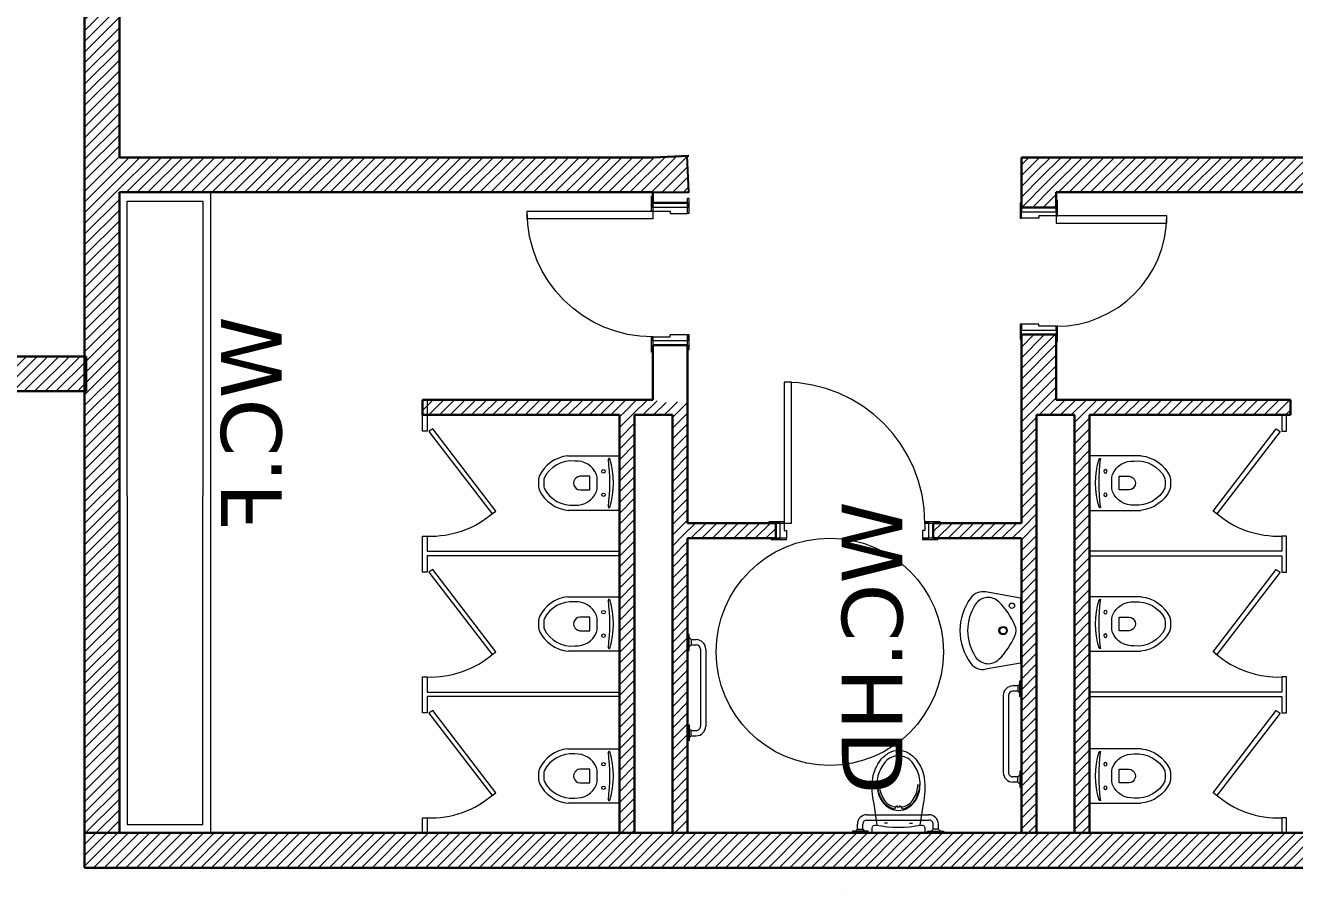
# Model space of a CAD drawing. Header units: metres. Extents: x -6536.4 to -6472.4, y -4878.1 to -4801.3.
# Drawn here: x -6512.17 to -6503.79, y -4843.07 to -4837.33 of the extents above; entities that cross this region are included whole.
import ezdxf

# ---------------------------------------------------------------- set-up
doc = ezdxf.new("R2010")
doc.units = ezdxf.units.M
for name, pattern in [('$0$A0C0DS$0$CACHE', [0.375, 0.25, -0.125]), ('$0$ACAD_ISO02W100', [15, 12, -3]), ('$0$CACHE', [0.375, 0.25, -0.125])]:
    doc.linetypes.add(name, pattern=pattern)
doc.layers.get('DefPoints').update_dxf_attribs({"lineweight": 5, "true_color": 0x7a7a7a})
for name, color, linetype, lineweight in [('$0$A-Murs', 7, 'Continuous', 30), ('$0$A-Porte', 34, 'Continuous', 9), ('$0$CACHE', 7, '$0$CACHE', 9), ('$0$CLOISON', 144, 'Continuous', 20), ('$0$VUE .13', 55, 'Continuous', 13), ('A-Murs', 7, 'Continuous', 30)]:
    doc.layers.add(name, color=color, linetype=linetype, lineweight=lineweight)
doc.layers.add('$0$TEXTES', color=7, linetype='Continuous')
doc.styles.add('$0$Verdana', font='verdana.ttf')
pattern_1 = [(45, (105.86306, 708.588226), (-0.03535533906, 0.03535533906), [])]
pattern_2 = [(45, (105.86306, 708.588226), (-0.03535533906, 0.03535533906), [])]

# ---------------------------------------------------------------- blocks, each defined once
blk = doc.blocks.new('$0$cuvette')
for p, q in [((-0.2563, 0.1802), (-0.2563, -0.1798)), ((-0.2563, 0.1802), (0.081, 0.1802)), ((0.0853, -0.1798), (-0.2563, -0.1798))]:
    blk.add_line(p, q)
blk.add_lwpolyline([(-0.0619, 0.0452), (-0.0619, -0.0452), (-0.008, -0.0452, 1.19285), (-0.008, 0.0452), (-0.0619, 0.0452)], format="xyb")
for centre in [(-0.1514, 0.0775), (-0.1514, -0.0775)]:
    blk.add_circle(centre, 0.0111)
for centre, radius, start, end in [((0.0582, -0.0562), 0.2376, 25.26973, 84.48988), ((0.3346, 0), 0.5513, 163.21736, 196.78264), ((-0.1884, 0.1577), 0.005, 353.04934, 163.31689), ((1.0975, 0), 1.2905, 173.00627, 186.99373), ((0.029, 0), 0.1457, 86.14288, 157.15526), ((0.0582, -0.0562), 0.2026, 26.22068, 95.51012), ((1.1807, 0), 1.2905, 178.28337, 181.71663), ((-0.0592, 0.0372), 0.05, 157.15526, 178.28337), ((0.0987, 0.0002), 0.145, 359.92889, 13.16872), ((0.0987, 0.0002), 0.18, 359.92889, 14.45983), ((-0.0592, -0.0372), 0.05, 181.71663, 202.84474), ((0.029, 0), 0.1457, 202.84474, 273.85712), ((0.0582, 0.0562), 0.2026, 264.48988, 333.77932), ((0.0582, 0.0562), 0.2376, 276.53713, 334.73027), ((0.0987, -0.0002), 0.145, 346.83128, 0.07111), ((0.0987, -0.0002), 0.18, 345.54017, 0.07111), ((-0.1884, -0.1577), 0.005, 196.68311, 6.95066)]:
    blk.add_arc(centre, radius, start, end)
blk = doc.blocks.new('$0$Porte_Dormant_Bois_35mm')
at = {"color": 0, "linetype": 'ByBlock', "lineweight": -2}
for points in [[(0.03, 0.05), (0, 0.05), (0, -0.05), (0.03, -0.05)], [(0.03, 0.05), (0.055, 0.05), (0.055, 0), (0.07, 0), (0.07, -0.05), (0.055, -0.05), (0.03, -0.05)]]:
    blk.add_lwpolyline(points, close=True, dxfattribs=at)
at = {"layer": 'DefPoints', "color": 0, "linetype": 'ByBlock', "lineweight": -2}
for p in [(0, 0.05), (0.025, -0.05)]:
    blk.add_point(p, dxfattribs=at)
blk = doc.blocks.new('$0$Porte_Dormant_Bois_Joint')
at = {"layer": 'DefPoints', "color": 0, "linetype": 'ByBlock', "lineweight": -2}
blk.add_lwpolyline([(-0.015, 0), (0.085, 0), (0.085, 0.0075), (-0.015, 0.0075)], close=True, dxfattribs=at)

msp = doc.modelspace()

# ---------------------------------------------------------------- hatches: boundary and pattern name
at = {"layer": '$0$A-Murs', "linetype": 'Continuous', "lineweight": 18}
h = msp.add_hatch(dxfattribs=at)
h.set_pattern_fill('_U', color=252, scale=0.05, angle=-315, style=0, pattern_type=0)
h.set_pattern_definition(pattern_2)
edge = h.paths.add_edge_path()
edge.add_line((-6511.5467, -4838.4273), (-6511.6042, -4838.274))
edge.add_line((-6511.6042, -4838.274), (-6511.5467, -4838.1973))
edge.add_line((-6511.5467, -4838.1973), (-6511.5467, -4835.212))
edge.add_arc((-6511.4663, -4835.5231), 0.3213, 104.48885, 194.96883)
edge.add_line((-6511.7767, -4835.6061), (-6511.7767, -4842.6574))
edge.add_line((-6511.7767, -4842.6574), (-6511.5467, -4842.6574))
edge.add_line((-6511.5467, -4842.6574), (-6511.5467, -4838.4273))
h = msp.add_hatch(dxfattribs=at)
h.set_pattern_fill('_U', color=252, scale=0.05, angle=-315, style=0, pattern_type=0)
h.set_pattern_definition([(45, (105.86306, 708.588226), (-0.03535533906, 0.03535533906), [])])
h.paths.add_polyline_path([(-6511.5467, -4838.1973), (-6511.6042, -4838.274), (-6511.5467, -4838.4273), (-6508.0261, -4838.4273), (-6507.7961, -4838.4273), (-6507.7961, -4838.1973), (-6508.0261, -4838.1973)], flags=0)
h = msp.add_hatch(dxfattribs=at)
h.set_pattern_fill('_U', color=252, scale=0.05, angle=45, style=0, pattern_type=0)
h.set_pattern_definition(pattern_2)
h.paths.add_polyline_path([(-6505.5921, -4839.7974), (-6505.4738, -4839.8199), (-6505.3621, -4839.7974), (-6505.3621, -4839.3673), (-6505.5921, -4839.3673)], flags=0)
h.paths.add_polyline_path([(-6505.5921, -4838.5273), (-6505.3621, -4838.5273), (-6505.3621, -4838.4273), (-6505.5921, -4838.1973)], flags=0)
h = msp.add_hatch(dxfattribs=at)
h.set_pattern_fill('_U', color=252, scale=0.05, angle=-315, style=0, pattern_type=0)
h.set_pattern_definition([(45, (105.86306, 708.588226), (-0.03535533906, 0.03535533906), [])])
h.paths.add_polyline_path([(-6505.5921, -4838.1973), (-6505.3621, -4838.4273), (-6501.8416, -4838.4273), (-6501.8416, -4838.1973)], flags=0)
h = msp.add_hatch(dxfattribs=at)
h.set_pattern_fill('_U', color=252, scale=0.05, angle=45, style=0, pattern_type=0)
h.set_pattern_definition(pattern_1)
h.paths.add_polyline_path([(-6509.546, -4839.7974), (-6509.546, -4839.8974), (-6508.2459, -4839.8974), (-6508.2126, -4839.8724), (-6508.2459, -4839.7974)], flags=0)
h.paths.add_polyline_path([(-6508.2459, -4839.7974), (-6508.2126, -4839.8724), (-6508.1459, -4839.8974), (-6507.8961, -4839.8974), (-6507.9145, -4839.8199), (-6508.0261, -4839.7974)], flags=0)
h = msp.add_hatch(dxfattribs=at)
h.set_pattern_fill('_U', color=252, scale=0.05, angle=-315, style=0, pattern_type=0)
h.set_pattern_definition(pattern_1)
h.paths.add_polyline_path([(-6507.7961, -4839.7974), (-6507.9145, -4839.8199), (-6507.8961, -4839.8974), (-6507.8961, -4840.6114), (-6507.8461, -4840.6614), (-6507.7961, -4840.6114)], flags=0)
h.paths.add_polyline_path([(-6507.7961, -4840.7114), (-6507.8461, -4840.6614), (-6507.8961, -4840.7114), (-6507.8961, -4842.6574), (-6507.7961, -4842.6574)], flags=0)
h = msp.add_hatch(dxfattribs=at)
h.set_pattern_fill('_U', color=252, scale=0.05, angle=45, style=0, pattern_type=0)
h.set_pattern_definition(pattern_2)
h.paths.add_polyline_path([(-6505.5921, -4842.6574), (-6505.4921, -4842.6574), (-6505.4921, -4840.7114), (-6505.5671, -4840.678), (-6505.5921, -4840.7114)], flags=0)
h.paths.add_polyline_path([(-6505.5921, -4840.6114), (-6505.5671, -4840.678), (-6505.4921, -4840.7114), (-6505.4921, -4839.8974), (-6505.4738, -4839.8199), (-6505.5921, -4839.7974)], flags=0)
h = msp.add_hatch(dxfattribs=at)
h.set_pattern_fill('_U', color=252, scale=0.05, angle=45, style=0, pattern_type=0)
h.set_pattern_definition(pattern_1)
h.paths.add_polyline_path([(-6505.1424, -4839.7974), (-6505.1757, -4839.8724), (-6505.1424, -4839.8974), (-6503.8163, -4839.8974), (-6503.8163, -4839.7974)], flags=0)
h.paths.add_polyline_path([(-6505.3621, -4839.7974), (-6505.4738, -4839.8199), (-6505.4921, -4839.8974), (-6505.2424, -4839.8974), (-6505.1757, -4839.8724), (-6505.1424, -4839.7974)], flags=0)
h = msp.add_hatch(dxfattribs=at)
h.set_pattern_fill('_U', color=252, scale=0.05, angle=45, style=0, pattern_type=0)
h.set_pattern_definition(pattern_2)
h.paths.add_polyline_path([(-6508.2459, -4842.6574), (-6508.1459, -4842.6574), (-6508.1459, -4839.8974), (-6508.2126, -4839.8724), (-6508.2459, -4839.8974)], flags=0)
h = msp.add_hatch(dxfattribs=at)
h.set_pattern_fill('_U', color=252, scale=0.05, angle=-315, style=0, pattern_type=0)
h.set_pattern_definition(pattern_1)
h.paths.add_polyline_path([(-6505.1424, -4839.8974), (-6505.1757, -4839.8724), (-6505.2424, -4839.8974), (-6505.2424, -4842.6574), (-6505.1424, -4842.6574)], flags=0)
h = msp.add_hatch(dxfattribs=at)
h.set_pattern_fill('_U', color=252, scale=0.05, angle=45, style=0, pattern_type=0)
h.set_pattern_definition(pattern_2)
h.paths.add_polyline_path([(-6505.5921, -4840.7114), (-6505.5671, -4840.678), (-6505.5921, -4840.6114), (-6506.1741, -4840.6114), (-6506.1741, -4840.7114)], flags=0)
h.paths.add_polyline_path([(-6507.2141, -4840.7114), (-6507.2141, -4840.6114), (-6507.7961, -4840.6114), (-6507.8461, -4840.6614), (-6507.7961, -4840.7114)], flags=0)
h.paths.add_polyline_path([(-6507.8961, -4840.7114), (-6507.8461, -4840.6614), (-6507.8961, -4840.6114)], flags=0)
at = {"layer": 'A-Murs', "linetype": 'Continuous', "lineweight": 18}
h = msp.add_hatch(dxfattribs=at)
h.set_pattern_fill('_U', color=252, scale=0.05, angle=45, style=0, pattern_type=0)
h.set_pattern_definition([(45, (105.86306, 708.588226), (-0.03535533906, 0.03535533906), [])])
h.paths.add_polyline_path([(-6516.6205, -4839.5116), (-6516.8505, -4839.7416), (-6516.3441, -4839.7416), (-6516.3441, -4839.5116)])
h.paths.add_polyline_path([(-6516.3441, -4839.5116), (-6516.3441, -4839.7416), (-6511.7662, -4839.7416), (-6511.7662, -4839.5116)])
h = msp.add_hatch(dxfattribs=at)
h.set_pattern_fill('_U', color=252, scale=0.05, angle=-315, style=0, pattern_type=0)
h.set_pattern_definition(pattern_2)
h.paths.add_polyline_path([(-6501.3915, -4842.8874), (-6501.3915, -4842.6574), (-6511.7767, -4842.6574), (-6511.7767, -4842.8874)])

# ---------------------------------------------------------------- linework, layer by layer
at = {"layer": '$0$A-Murs', "color": 7, "linetype": 'Continuous', "lineweight": 30}
for p, q in [((-6511.7767, -4835.6061, 17230.2114), (-6511.7767, -4842.6574, 17230.2114)), ((-6511.5467, -4838.1973, 17230.2114), (-6511.5467, -4835.6978, 17230.2114)), ((-6508.0261, -4838.1973, 17230.2114), (-6511.5467, -4838.1973, 17230.2114)), ((-6507.7883, -4838.1872, 17230.2114), (-6508.0261, -4838.1973, 17230.2114)), ((-6505.5921, -4838.1973, 17230.2114), (-6505.5921, -4838.5273, 17230.2114)), ((-6501.8416, -4838.1973, 17230.2114), (-6505.5921, -4838.1973, 17230.2114)), ((-6511.5467, -4838.4273, 17230.2114), (-6508.0261, -4838.4273, 17230.2114)), ((-6511.5467, -4842.6574, 17230.2114), (-6511.5467, -4838.4273, 17230.2114)), ((-6511.5467, -4842.6574, 17230.2114), (-6511.5467, -4838.4273, 17230.2114)), ((-6508.0261, -4838.4273, 17230.2114), (-6508.0261, -4838.4973, 17230.2114)), ((-6508.0261, -4838.4973, 17230.2114), (-6507.7961, -4838.4973, 17230.2114)), ((-6505.3621, -4838.5273, 17230.2114), (-6505.3621, -4838.4273, 17230.2114)), ((-6505.3621, -4838.4273, 17230.2114), (-6501.8416, -4838.4273, 17230.2114)), ((-6505.5921, -4838.5273, 17230.2114), (-6505.3621, -4838.5273, 17230.2114)), ((-6505.3621, -4839.3673, 17230.2114), (-6505.5921, -4839.3673, 17230.2114)), ((-6505.5921, -4839.3673, 17230.2114), (-6505.5921, -4839.7974, 17230.2114)), ((-6505.3621, -4839.7974, 17230.2114), (-6505.3621, -4839.3673, 17230.2114)), ((-6507.7961, -4839.4373, 17230.2114), (-6508.0261, -4839.4373, 17230.2114)), ((-6508.0261, -4839.4373, 17230.2114), (-6508.0261, -4839.7974, 17230.2114)), ((-6507.7961, -4839.7974, 17230.2114), (-6507.7961, -4839.4373, 17230.2114)), ((-6509.546, -4839.7974, 17230.2114), (-6508.0261, -4839.7974, 17230.2114)), ((-6509.546, -4839.7974, 17230.2114), (-6509.546, -4839.8974, 17230.2114)), ((-6507.7961, -4840.6114, 17230.2114), (-6507.7961, -4839.7974, 17230.2114)), ((-6505.5921, -4839.7974, 17230.2114), (-6505.5921, -4840.6114, 17230.2114)), ((-6505.3621, -4839.7974, 17230.2114), (-6503.8163, -4839.7974, 17230.2114)), ((-6505.2421, -4839.7974, 34454.3302), (-6505.1421, -4839.7974, 34454.3302)), ((-6503.8163, -4839.8974, 17230.2114), (-6503.8163, -4839.7974, 17230.2114)), ((-6509.546, -4839.8974, 17230.2114), (-6508.2459, -4839.8974, 17230.2114)), ((-6508.2459, -4839.8974, 17230.2114), (-6508.2459, -4842.6574, 17230.2114)), ((-6508.1459, -4839.8974, 17230.2114), (-6507.8961, -4839.8974, 17230.2114)), ((-6508.1459, -4842.6574, 17230.2114), (-6508.1459, -4839.8974, 17230.2114)), ((-6507.8961, -4839.8974, 17230.2114), (-6507.8961, -4840.6114, 17230.2114)), ((-6505.4921, -4842.6574, 17230.2114), (-6505.4921, -4839.8974, 17230.2114)), ((-6505.4921, -4839.8974, 17230.2114), (-6505.2424, -4839.8974, 17230.2114)), ((-6505.2424, -4839.8974, 17230.2114), (-6505.2424, -4842.6574, 17230.2114)), ((-6505.1424, -4839.8974, 17230.2114), (-6503.8163, -4839.8974, 17230.2114)), ((-6505.1424, -4842.6574, 17230.2114), (-6505.1424, -4839.8974, 17230.2114)), ((-6507.8961, -4840.6114, 17230.2114), (-6507.8961, -4840.6114, 17230.2114)), ((-6507.8961, -4840.6114, 17230.2114), (-6507.8961, -4840.7114, 17230.2114)), ((-6507.2141, -4840.6114, 17230.2114), (-6507.7961, -4840.6114, 17230.2114)), ((-6507.2141, -4840.7114, 17230.2114), (-6507.2141, -4840.6114, 17230.2114)), ((-6505.5921, -4840.6114, 17230.2114), (-6506.1741, -4840.6114, 17230.2114)), ((-6506.1741, -4840.6114, 17230.2114), (-6506.1741, -4840.7114, 17230.2114)), ((-6507.8961, -4840.7114, 17230.2114), (-6507.8961, -4842.6574, 17230.2114)), ((-6507.8961, -4840.7114, 17230.2114), (-6507.8961, -4840.7114, 17230.2114)), ((-6507.7961, -4842.6574, 17230.2114), (-6507.7961, -4840.7114, 17230.2114)), ((-6507.7961, -4840.7114, 17230.2114), (-6507.2141, -4840.7114, 17230.2114)), ((-6506.1741, -4840.7114, 17230.2114), (-6505.5921, -4840.7114, 17230.2114)), ((-6505.5921, -4840.7114, 17230.2114), (-6505.5921, -4842.6574, 17230.2114)), ((-6511.7767, -4842.6574, 17230.2114), (-6511.5467, -4842.6574, 17230.2114)), ((-6511.7767, -4842.6574, 17230.2114), (-6511.5467, -4842.6574, 17230.2114)), ((-6508.2459, -4842.6574, 17230.2114), (-6508.1459, -4842.6574, 17230.2114)), ((-6507.8961, -4842.6574, 17230.2114), (-6507.7961, -4842.6574, 17230.2114)), ((-6505.5921, -4842.6574, 17230.2114), (-6505.4921, -4842.6574, 17230.2114)), ((-6505.2424, -4842.6574, 17230.2114), (-6505.1424, -4842.6574, 17230.2114))]:
    msp.add_line(p, q, dxfattribs=at)
at = {"layer": '$0$A-Porte', "color": 34, "linetype": 'Continuous', "lineweight": 9, "elevation": 17230.2114}
for points in [[(-6508.0261, -4838.5523), (-6508.0261, -4838.6023), (-6508.8561, -4838.6023), (-6508.8561, -4838.5523)], [(-6505.3621, -4838.5823), (-6505.3621, -4838.6323), (-6504.6321, -4838.6323), (-6504.6321, -4838.5823)], [(-6507.1591, -4840.6114), (-6507.1091, -4840.6114), (-6507.1091, -4839.6814), (-6507.1591, -4839.6814)]]:
    msp.add_lwpolyline(points, close=True, dxfattribs=at)
at = {"layer": '$0$A-Porte', "color": 34, "linetype": '$0$ACAD_ISO02W100', "lineweight": 9, "extrusion": (0, 0, -1)}
msp.add_arc((6508.0261, -4838.5523, -17230.2114), 0.83, 270, 0, dxfattribs=at)
at = {"layer": '$0$A-Porte', "color": 34, "linetype": '$0$ACAD_ISO02W100', "lineweight": 9}
for centre, radius, start, end in [((-6505.3621, -4838.5823, 17230.2114), 0.73, 270, 0), ((-6507.1591, -4840.6114, 17230.2114), 0.93, 0, 90)]:
    msp.add_arc(centre, radius, start, end, dxfattribs=at)
at = {"layer": '$0$CACHE', "ltscale": 50}
msp.add_circle((-6506.8574, -4841.4614, 34463.9221), 0.75, dxfattribs=at)
at = {"layer": '$0$CLOISON'}
for p, q in [((-6505.5977, -4841.1063, 34454.3302), (-6505.8284, -4841.0659, 34454.3302)), ((-6505.5977, -4841.1063, 34454.3302), (-6505.5977, -4841.5363, 34454.3302)), ((-6507.7718, -4841.381, 34467.8023), (-6507.7386, -4841.381, 34467.8023)), ((-6507.7718, -4841.416, 34467.8023), (-6507.7386, -4841.416, 34467.8023)), ((-6507.7111, -4841.4435, 34467.8023), (-6507.7112, -4841.9524, 34467.8023)), ((-6507.6761, -4841.4435, 34467.8023), (-6507.6762, -4841.9535, 34467.8023)), ((-6505.5977, -4841.5363, 34454.3302), (-6505.8284, -4841.5767, 34454.3302)), ((-6505.6165, -4841.6869, 34454.3302), (-6505.6497, -4841.6869, 34454.3302)), ((-6505.7122, -4841.7494, 34454.3302), (-6505.7121, -4842.2594, 34454.3302)), ((-6505.6772, -4841.7494, 34454.3302), (-6505.6771, -4842.2583, 34454.3302)), ((-6505.6165, -4841.7219, 34454.3302), (-6505.6497, -4841.7219, 34454.3302)), ((-6507.7718, -4841.981, 34467.8023), (-6507.7386, -4841.981, 34467.8023)), ((-6507.7718, -4842.016, 34467.8023), (-6507.7386, -4842.016, 34467.8023)), ((-6505.6165, -4842.2869, 34454.3302), (-6505.6496, -4842.2869, 34454.3302)), ((-6505.6165, -4842.3219, 34454.3302), (-6505.6496, -4842.3219, 34454.3302)), ((-6506.6751, -4842.633, 34466.0525), (-6506.6751, -4842.5998, 34466.0525)), ((-6506.6401, -4842.633, 34466.0525), (-6506.6401, -4842.5998, 34466.0525)), ((-6506.6126, -4842.5373, 34466.0525), (-6506.2026, -4842.5373, 34466.0525)), ((-6506.6126, -4842.5723, 34466.0525), (-6506.2038, -4842.5723, 34466.0525)), ((-6506.1751, -4842.633, 34466.0525), (-6506.1751, -4842.5998, 34466.0525)), ((-6506.1401, -4842.633, 34466.0525), (-6506.1401, -4842.5998, 34466.0525))]:
    msp.add_line(p, q, dxfattribs=at)
for points, elevation in [([(-6511.4967, -4840.4323), (-6511.4967, -4838.4871), (-6510.9967, -4838.4871), (-6510.9967, -4840.4323)], 34469.9463), ([(-6510.946, -4838.4273), (-6510.946, -4842.6574)], 34469.96), ([(-6511.4967, -4840.4323), (-6511.4967, -4842.601), (-6510.9967, -4842.601), (-6510.9967, -4840.4323)], 34469.9463), ([(-6507.785, -4841.3678), (-6507.7718, -4841.381), (-6507.7718, -4841.416), (-6507.785, -4841.4291)], 34467.8023), ([(-6505.6033, -4841.6737), (-6505.6165, -4841.6869), (-6505.6165, -4841.7219), (-6505.6033, -4841.735)], 34454.3302), ([(-6507.785, -4842.0292), (-6507.7718, -4842.016), (-6507.7718, -4841.981), (-6507.785, -4841.9678)], 34467.8023), ([(-6505.6033, -4842.3351), (-6505.6165, -4842.3219), (-6505.6165, -4842.2869), (-6505.6033, -4842.2737)], 34454.3302), ([(-6506.4763, -4842.5924), (-6506.4963, -4842.5924)], 34466.0525), ([(-6506.3303, -4842.5924), (-6506.3103, -4842.5924)], 34466.0525), ([(-6506.6883, -4842.6462), (-6506.6751, -4842.633), (-6506.6401, -4842.633), (-6506.627, -4842.6462)], 34466.0525), ([(-6506.127, -4842.6462), (-6506.1401, -4842.633), (-6506.1751, -4842.633), (-6506.1883, -4842.6462)], 34466.0525)]:
    msp.add_lwpolyline(points, dxfattribs=dict(at, elevation=elevation))
for points, elevation in [([(-6508.2459, -4839.8974), (-6509.5159, -4839.8974), (-6509.516, -4840.0051), (-6509.546, -4840.0051), (-6509.546, -4840.0051), (-6509.546, -4839.7974), (-6509.5159, -4839.7974), (-6509.5159, -4839.8974), (-6508.2459, -4839.8974)], 34469.96), ([(-6505.1424, -4839.8974), (-6503.8724, -4839.8974), (-6503.8723, -4840.0051), (-6503.8423, -4840.0051), (-6503.8423, -4840.0051), (-6503.8423, -4839.8974), (-6503.8724, -4839.8974), (-6503.8724, -4839.8974), (-6505.1424, -4839.8974)], 34454.3302), ([(-6509.479, -4839.9889), (-6509.5037, -4840.0059), (-6509.087, -4840.5496), (-6509.0623, -4840.5325)], 34469.96), ([(-6503.9093, -4839.9889), (-6503.8846, -4840.0059), (-6504.3013, -4840.5496), (-6504.326, -4840.5325)], 34454.3302), ([(-6508.2459, -4840.8274), (-6509.5159, -4840.8274), (-6509.516, -4840.9351), (-6509.546, -4840.9351), (-6509.546, -4840.9351), (-6509.546, -4840.6976), (-6509.5159, -4840.6976), (-6509.5159, -4840.7974), (-6508.2459, -4840.7974)], 34469.96), ([(-6505.1424, -4840.8274), (-6503.8724, -4840.8274), (-6503.8723, -4840.9351), (-6503.8423, -4840.9351), (-6503.8423, -4840.9351), (-6503.8423, -4840.6976), (-6503.8724, -4840.6976), (-6503.8724, -4840.7974), (-6505.1424, -4840.7974)], 34454.3302), ([(-6509.479, -4840.9189), (-6509.5037, -4840.9359), (-6509.087, -4841.4796), (-6509.0623, -4841.4625)], 34469.96), ([(-6503.9093, -4840.9189), (-6503.8846, -4840.9359), (-6504.3013, -4841.4796), (-6504.326, -4841.4625)], 34454.3302), ([(-6507.7962, -4841.4532), (-6507.785, -4841.4532), (-6507.785, -4841.3482), (-6507.7961, -4841.3482)], 34467.8023), ([(-6508.2459, -4841.7574), (-6509.5159, -4841.7574), (-6509.516, -4841.8651), (-6509.546, -4841.8651), (-6509.546, -4841.8651), (-6509.546, -4841.6276), (-6509.5159, -4841.6276), (-6509.5159, -4841.7274), (-6508.2459, -4841.7274)], 34469.96), ([(-6505.5921, -4841.7591), (-6505.6033, -4841.7591), (-6505.6033, -4841.6541), (-6505.5921, -4841.6541)], 34454.3302), ([(-6505.1424, -4841.7574), (-6503.8724, -4841.7574), (-6503.8723, -4841.8651), (-6503.8423, -4841.8651), (-6503.8423, -4841.8651), (-6503.8423, -4841.6276), (-6503.8724, -4841.6276), (-6503.8724, -4841.7274), (-6505.1424, -4841.7274)], 34454.3302), ([(-6509.479, -4841.8489), (-6509.5037, -4841.8659), (-6509.087, -4842.4096), (-6509.0623, -4842.3925)], 34469.96), ([(-6503.9093, -4841.8489), (-6503.8846, -4841.8659), (-6504.3013, -4842.4096), (-6504.326, -4842.3925)], 34454.3302), ([(-6507.7962, -4841.9437), (-6507.785, -4841.9437), (-6507.785, -4842.0487), (-6507.7962, -4842.0487)], 34467.8023), ([(-6505.5921, -4842.2496), (-6505.6033, -4842.2496), (-6505.6033, -4842.3546), (-6505.5921, -4842.3546)], 34454.3302), ([(-6509.546, -4842.5576), (-6509.5159, -4842.5576), (-6509.5159, -4842.6574), (-6509.546, -4842.6574), (-6509.546, -4842.5576)], 34469.96), ([(-6503.8423, -4842.5576), (-6503.8724, -4842.5576), (-6503.8724, -4842.6574), (-6503.8423, -4842.6574), (-6503.8423, -4842.5576)], 34454.3302), ([(-6506.6029, -4842.6574), (-6506.6029, -4842.6462), (-6506.7079, -4842.6462), (-6506.7079, -4842.6574)], 34466.0525), ([(-6506.2124, -4842.6574), (-6506.2124, -4842.6462), (-6506.1074, -4842.6462), (-6506.1074, -4842.6574)], 34466.0525)]:
    msp.add_lwpolyline(points, close=True, dxfattribs=dict(at, elevation=elevation))
at = {"layer": '$0$CLOISON', "elevation": 34466.0525}
for points in [[(-6506.544, -4842.6069), (-6506.5648, -4842.4657, -0.088113), (-6506.5732, -4842.2933, -0.124068), (-6506.5216, -4842.1761, -0.086475), (-6506.4627, -4842.1259, -0.130408), (-6506.4033, -4842.1114, -0.130408), (-6506.3439, -4842.1258, -0.086475), (-6506.285, -4842.1761, -0.124068), (-6506.2334, -4842.2933, -0.088113), (-6506.2418, -4842.4657), (-6506.2625, -4842.6069)], [(-6506.5313, -4842.3374, 0.134007), (-6506.5023, -4842.4324, 0.213245), (-6506.4283, -4842.486, -0.668461), (-6506.4313, -4842.5004, -0.205105), (-6506.5123, -4842.4384, -0.136377), (-6506.5403, -4842.3374)], [(-6506.2663, -4842.3374, -0.136377), (-6506.2943, -4842.4384, -0.205105), (-6506.3753, -4842.5004, -0.668461), (-6506.3783, -4842.486, 0.213245), (-6506.3043, -4842.4324, 0.134007), (-6506.2753, -4842.3374)], [(-6506.3983, -4842.4764), (-6506.3875, -4842.4816, -0.801198), (-6506.3863, -4842.4854, -0.058621), (-6506.4033, -4842.4874, -0.058621), (-6506.4203, -4842.4854, -0.801198), (-6506.4191, -4842.4816), (-6506.4083, -4842.4764)]]:
    msp.add_lwpolyline(points, format="xyb", dxfattribs=at)
for points in [[(-6506.4033, -4842.1484, 0.221073), (-6506.4907, -4842.1882, 0.102493), (-6506.5393, -4842.2804, 0.121565), (-6506.5373, -4842.3954, 0.187395), (-6506.4653, -4842.4924, 0.126952), (-6506.4033, -4842.5084, 0.126952), (-6506.3413, -4842.4924, 0.187395), (-6506.2693, -4842.3954, 0.121565), (-6506.2673, -4842.2804, 0.102493), (-6506.3159, -4842.1882, 0.221073)], [(-6506.2294, -4842.6574), (-6506.5772, -4842.6574), (-6506.5772, -4842.6248, -0.472458), (-6506.5533, -4842.6051, 0.097656), (-6506.2533, -4842.6051, -0.472458), (-6506.2294, -4842.6247)]]:
    msp.add_lwpolyline(points, format="xyb", close=True, dxfattribs=at)
at = {"layer": '$0$CLOISON'}
for centre, radius, start, end in [((-6509.4908, -4840.073, 34469.96), 0.6249, 267.69278, 311.30949), ((-6503.8975, -4840.073, 34454.3302), 0.6249, 228.69051, 272.30722), ((-6505.6352, -4841.3213, 34454.3302), 0.3625, 143.30055, 216.69942), ((-6505.8457, -4841.1644, 34454.3302), 0.1, 80.07375, 143.30055), ((-6505.8115, -4841.2027, 34454.3302), 0.1, 45.18896, 146.06857), ((-6505.6352, -4841.3213, 34454.3302), 0.3125, 146.06857, 213.93141), ((-6506.0934, -4841.4865, 34454.3302), 0.5, 23.4511, 45.18896), ((-6505.6547, -4841.1573, 34454.3302), 0.0175, 270.00001, 269.99995), ((-6506.0934, -4841.1562, 34454.3302), 0.5, 314.81103, 336.5488), ((-6505.7127, -4841.3213, 34454.3302), 0.0275, 270.00001, 269.99995), ((-6505.7127, -4841.3213, 34454.3302), 0.0225, 270.00001, 269.99995), ((-6505.7127, -4841.3213, 34454.3302), 0.085, 336.5489, 23.4511), ((-6507.7386, -4841.4435, 34467.8023), 0.0625, 359.99485, 89.99474), ((-6507.7386, -4841.4435, 34467.8023), 0.0275, 359.99519, 89.99469), ((-6509.4908, -4841.003, 34469.96), 0.6249, 267.69278, 311.30949), ((-6505.8115, -4841.4399, 34454.3302), 0.1, 213.93141, 314.81103), ((-6503.8975, -4841.003, 34454.3302), 0.6249, 228.69051, 272.30722), ((-6505.8457, -4841.4782, 34454.3302), 0.1, 216.69942, 279.92624), ((-6505.6497, -4841.7494, 34454.3302), 0.0625, 90.00526, 180.00515), ((-6505.6497, -4841.7494, 34454.3302), 0.0275, 90.00531, 180.00481), ((-6507.7386, -4841.9535, 34467.8023), 0.0275, 270.00015, 2.33665), ((-6507.7391, -4841.953, 34467.8023), 0.0629, 270.42829, 359.59286), ((-6505.6492, -4842.2589, 34454.3302), 0.0629, 180.40714, 269.57171), ((-6505.6496, -4842.2594, 34454.3302), 0.0275, 177.66335, 269.99985), ((-6509.4908, -4841.933, 34469.96), 0.6249, 267.69278, 311.30949), ((-6503.8975, -4841.933, 34454.3302), 0.6249, 228.69051, 272.30722), ((-6506.6126, -4842.5998, 34466.0525), 0.0625, 89.99743, 179.99732), ((-6506.6126, -4842.5998, 34466.0525), 0.0275, 89.99777, 179.99727), ((-6506.2026, -4842.5998, 34466.0525), 0.0275, 0.00273, 92.33923), ((-6506.2031, -4842.6003, 34466.0525), 0.0629, 0.43087, 89.59544)]:
    msp.add_arc(centre, radius, start, end, dxfattribs=at)
at = {"layer": '$0$VUE .13', "linetype": '$0$A0C0DS$0$CACHE', "ltscale": 500}
msp.add_line((-6506.7514, -4843.0712, 34466.0525), (-6506.7514, -4843.0712, 34466.0525), dxfattribs=at)
at = {"elevation": 17230.2114}
msp.add_lwpolyline([(-6508.0261, -4838.4273), (-6507.7886, -4838.4273), (-6507.7988, -4838.1877)], dxfattribs=at)
at = {"layer": 'A-Murs', "color": 7, "linetype": 'Continuous', "lineweight": 30}
for p, q in [((-6511.7662, -4839.5116, 17230.2114), (-6516.3391, -4839.5116, 17230.2114)), ((-6511.7662, -4839.7416, 17230.2114), (-6511.7662, -4839.5116, 17230.2114)), ((-6511.7662, -4839.7416, 17230.2114), (-6511.7662, -4839.5116, 17230.2114)), ((-6516.3441, -4839.7416, 17230.2114), (-6511.7662, -4839.7416, 17230.2114)), ((-6501.3416, -4842.6574, 34458.2169), (-6511.7767, -4842.6574, 17230.2114)), ((-6511.7767, -4842.6574, 17230.2114), (-6511.7767, -4842.8874, 17230.2114)), ((-6511.7767, -4842.6574, 17230.2114), (-6511.7767, -4842.8874, 17230.2114)), ((-6511.7767, -4842.8874, 17230.2114), (-6501.3915, -4842.8874, 17230.2114))]:
    msp.add_line(p, q, dxfattribs=at)

# ---------------------------------------------------------------- block references
at = {"layer": '$0$A-Porte', "color": 41, "linetype": 'Continuous', "lineweight": 9, "extrusion": (0, 0, -1), "zscale": -1, "rotation": 270}
for p in [(6508.0261, -4838.4673, -17230.2114), (6507.7886, -4838.4823, -17230.2114), (6508.0261, -4839.3973, -17230.2114), (6507.7886, -4839.3823, -17230.2114)]:
    msp.add_blockref('$0$Porte_Dormant_Bois_Joint', p, dxfattribs=at)
at = {"layer": '$0$A-Porte', "color": 40, "linetype": 'Continuous', "lineweight": 9, "extrusion": (0, 0, -1), "yscale": 2.299999999999967, "zscale": -1}
for p, rotation in [((6507.9111, -4838.4973, -17230.2114), 270), ((6505.4771, -4839.3673, -17230.2114), 90)]:
    msp.add_blockref('$0$Porte_Dormant_Bois_35mm', p, dxfattribs=dict(at, rotation=rotation))
at = {"layer": '$0$A-Porte', "color": 41, "linetype": 'Continuous', "lineweight": 9, "rotation": 270}
for p in [(-6505.5996, -4838.5123, 17230.2114), (-6505.3621, -4838.4973, 17230.2114), (-6505.5996, -4839.3123, 17230.2114), (-6505.3621, -4839.3273, 17230.2114)]:
    msp.add_blockref('$0$Porte_Dormant_Bois_Joint', p, dxfattribs=at)
at = {"layer": '$0$A-Porte', "color": 40, "linetype": 'Continuous', "lineweight": 9, "yscale": 2.299999999999967}
for p, rotation in [((-6505.4771, -4838.5273, 17230.2114), 270), ((-6507.9111, -4839.4373, 17230.2114), 90)]:
    msp.add_blockref('$0$Porte_Dormant_Bois_35mm', p, dxfattribs=dict(at, rotation=rotation))
at = {"layer": '$0$A-Porte', "color": 41, "linetype": 'Continuous', "lineweight": 9}
for p in [(-6507.2441, -4840.6114, 17230.2114), (-6506.2141, -4840.6114, 17230.2114), (-6507.2291, -4840.7189, 17230.2114), (-6506.2291, -4840.7189, 17230.2114)]:
    msp.add_blockref('$0$Porte_Dormant_Bois_Joint', p, dxfattribs=at)
at = {"layer": '$0$A-Porte', "color": 40, "linetype": 'Continuous', "lineweight": 9}
msp.add_blockref('$0$Porte_Dormant_Bois_35mm', (-6507.2141, -4840.6614, 17230.2114), dxfattribs=at)
at = {"layer": '$0$A-Porte', "color": 40, "linetype": 'Continuous', "lineweight": 9, "extrusion": (0, 0, -1), "zscale": -1}
msp.add_blockref('$0$Porte_Dormant_Bois_35mm', (6506.1741, -4840.6614, -17230.2114), dxfattribs=at)
at = {"layer": '$0$CLOISON', "rotation": 180}
for p in [(-6508.5025, -4840.3473, 34469.96), (-6508.5025, -4841.2773, 34469.96), (-6508.5025, -4842.2815, 34469.96)]:
    msp.add_blockref('$0$cuvette', p, dxfattribs=at)
at = {"layer": '$0$CLOISON', "extrusion": (0, 0, -1), "zscale": -1, "rotation": 180}
for p in [(6504.8858, -4840.3473, -34454.3302), (6504.8858, -4841.2773, -34454.3302), (6504.8858, -4842.2815, -34454.3302)]:
    msp.add_blockref('$0$cuvette', p, dxfattribs=at)

# ---------------------------------------------------------------- texts
at = {"layer": '$0$TEXTES', "style": '$0$Verdana', "text_generation_flag": 4}
for s, p in [('WC.F ', (-6510.477, -4839.2459, 34463.9221)), ('WC.HD ', (-6506.3778, -4840.4678, 34463.9221))]:
    msp.add_text(s, height=0.4, rotation=270, dxfattribs=at).set_placement(p)

doc.saveas('drawing.dxf')
